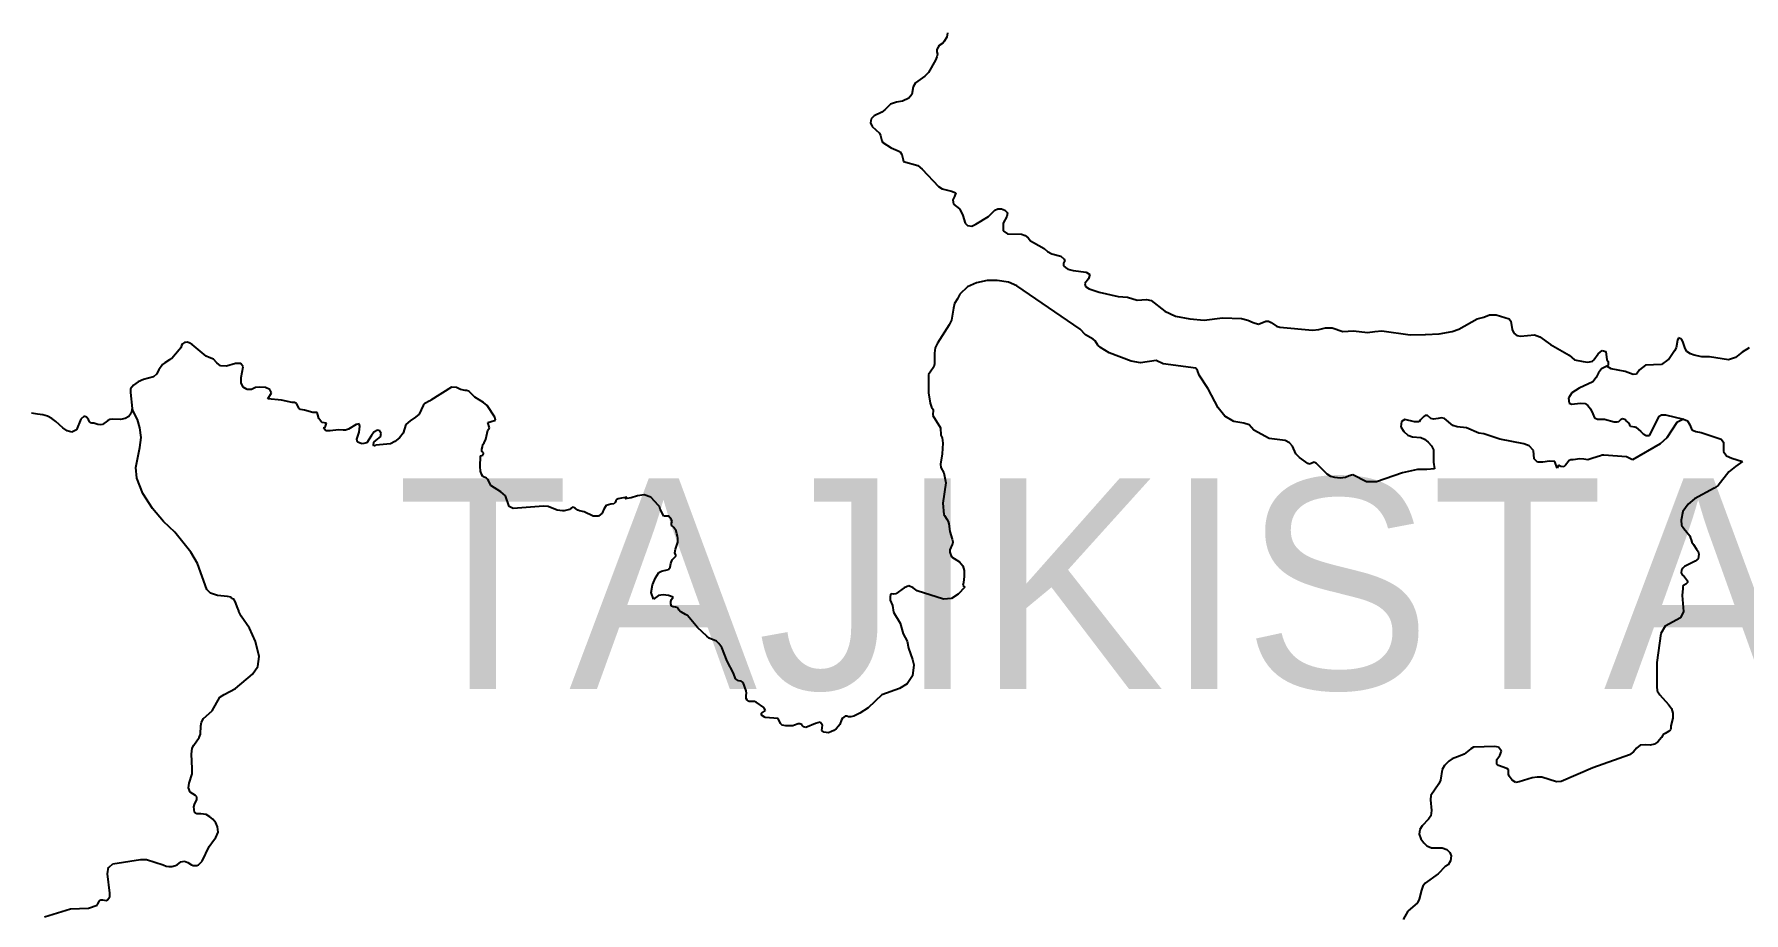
# Model space of a CAD drawing. Header units: metres. Extents: x 0 to 1325, y -1 to 773.
# Drawn here: x 910.32 to 939.17, y 234.42 to 249.26 of the extents above; entities that cross this region are included whole.
import ezdxf
from ezdxf.enums import TextEntityAlignment as Align

# ---------------------------------------------------------------- set-up
doc = ezdxf.new("R2010")
doc.units = ezdxf.units.M

msp = doc.modelspace()

# ---------------------------------------------------------------- linework, layer by layer
at = {"layer": 'SCORE'}
for points in [[(925.57, 249.038), (925.55, 248.998)], [(925.59, 249.068), (925.57, 249.038)], [(925.65, 249.108), (925.59, 249.068)], [(925.67, 249.128), (925.65, 249.108)], [(925.72, 249.208), (925.67, 249.128)], [(925.73, 249.278), (925.72, 249.208)], [(925.53, 248.818), (925.41, 248.608)], [(925.55, 248.878), (925.53, 248.818)], [(925.55, 248.998), (925.55, 248.958)], [(925.55, 248.958), (925.56, 248.918)], [(925.56, 248.918), (925.55, 248.878)], [(925.35, 248.548), (925.19, 248.438)], [(925.41, 248.608), (925.35, 248.548)], [(925.08, 248.178), (924.97, 248.128)], [(925.13, 248.238), (925.08, 248.178)], [(925.15, 248.368), (925.13, 248.238)], [(925.19, 248.438), (925.15, 248.368)], [(924.49, 247.878), (924.45, 247.838)], [(924.62, 247.938), (924.49, 247.878)], [(924.67, 247.978), (924.62, 247.938)], [(924.77, 248.078), (924.67, 247.978)], [(924.87, 248.108), (924.77, 248.078)], [(924.97, 248.128), (924.87, 248.108)], [(924.44, 247.828), (924.43, 247.758)], [(924.43, 247.758), (924.46, 247.698)], [(924.45, 247.838), (924.44, 247.828)], [(924.46, 247.698), (924.58, 247.588)], [(924.58, 247.588), (924.6, 247.548)], [(924.6, 247.548), (924.62, 247.458)], [(924.62, 247.458), (924.64, 247.428)], [(924.64, 247.428), (924.78, 247.338)], [(924.78, 247.338), (924.9, 247.288)], [(924.9, 247.288), (924.93, 247.268)], [(924.93, 247.268), (924.96, 247.228)], [(924.96, 247.228), (924.98, 247.138)], [(924.98, 247.138), (924.99, 247.108)], [(924.99, 247.108), (925.23, 247.038)], [(925.23, 247.038), (925.3, 246.978)], [(925.3, 246.978), (925.58, 246.688)], [(925.58, 246.688), (925.64, 246.648)], [(925.64, 246.648), (925.71, 246.628)], [(925.71, 246.628), (925.8, 246.608)], [(925.8, 246.608), (925.87, 246.578)], [(925.85, 246.518), (925.82, 246.458)], [(925.82, 246.458), (925.83, 246.388)], [(925.87, 246.578), (925.85, 246.518)], [(925.83, 246.388), (925.93, 246.308)], [(925.93, 246.308), (925.96, 246.258)], [(925.96, 246.258), (925.99, 246.198)], [(925.99, 246.198), (926.03, 246.068)], [(926.21, 246.048), (926.42, 246.178)], [(926.42, 246.178), (926.53, 246.288)], [(926.53, 246.288), (926.58, 246.308)], [(926.58, 246.308), (926.64, 246.308)], [(926.64, 246.308), (926.7, 246.288)], [(926.73, 246.178), (926.67, 246.068)], [(926.7, 246.288), (926.74, 246.238)], [(926.74, 246.238), (926.73, 246.178)], [(926.03, 246.068), (926.07, 246.028)], [(926.07, 246.028), (926.14, 246.018)], [(926.14, 246.018), (926.21, 246.048)], [(926.67, 246.068), (926.67, 245.938)], [(926.67, 245.938), (926.74, 245.888)], [(926.74, 245.888), (926.98, 245.878)], [(926.98, 245.878), (927.04, 245.858)], [(927.04, 245.858), (927.09, 245.818)], [(927.09, 245.818), (927.13, 245.768)], [(927.13, 245.768), (927.18, 245.738)], [(927.18, 245.738), (927.36, 245.638)], [(927.36, 245.638), (927.42, 245.588)], [(927.42, 245.588), (927.49, 245.548)], [(927.49, 245.548), (927.64, 245.508)], [(927.64, 245.508), (927.7, 245.458)], [(927.71, 245.418), (927.69, 245.388)], [(927.69, 245.388), (927.69, 245.348)], [(927.69, 245.348), (927.72, 245.318)], [(927.7, 245.458), (927.71, 245.418)], [(927.72, 245.318), (927.76, 245.288)], [(927.76, 245.288), (927.85, 245.268)], [(927.85, 245.268), (928.07, 245.238)], [(926.07, 244.988), (925.94, 244.868)], [(926.22, 245.058), (926.07, 244.988)], [(926.4, 245.098), (926.22, 245.058)], [(926.57, 245.098), (926.4, 245.098)], [(926.76, 245.068), (926.57, 245.098)], [(926.9, 245.008), (926.76, 245.068)], [(927.97, 244.278), (926.9, 245.008)], [(928.11, 245.128), (928.05, 245.048)], [(928.05, 245.048), (928.06, 244.998)], [(928.06, 244.998), (928.12, 244.958)], [(928.07, 245.238), (928.13, 245.198)], [(928.13, 245.198), (928.11, 245.128)], [(925.85, 244.708), (925.83, 244.628)], [(925.9, 244.788), (925.85, 244.708)], [(925.94, 244.868), (925.9, 244.788)], [(928.12, 244.958), (928.29, 244.898)], [(928.29, 244.898), (928.61, 244.828)], [(928.61, 244.828), (928.77, 244.818)], [(928.77, 244.818), (928.93, 244.768)], [(928.93, 244.768), (929.09, 244.778)], [(929.09, 244.778), (929.17, 244.758)], [(929.17, 244.758), (929.4, 244.578)], [(925.8, 244.428), (925.76, 244.348)], [(925.83, 244.628), (925.8, 244.428)], [(929.4, 244.578), (929.58, 244.498)], [(929.58, 244.498), (929.82, 244.448)], [(929.82, 244.448), (930.06, 244.428)], [(930.06, 244.428), (930.37, 244.468)], [(930.37, 244.468), (930.69, 244.458)], [(930.69, 244.458), (930.8, 244.428)], [(930.8, 244.428), (930.89, 244.388)], [(930.98, 244.358), (931.1, 244.408)], [(931.1, 244.408), (931.15, 244.408)], [(931.15, 244.408), (931.19, 244.388)], [(934.36, 244.278), (934.67, 244.448)], [(934.67, 244.448), (934.78, 244.478)], [(934.78, 244.478), (934.88, 244.518)], [(934.88, 244.518), (934.99, 244.518)], [(934.99, 244.518), (935.21, 244.448)], [(935.21, 244.448), (935.24, 244.408)], [(935.24, 244.408), (935.26, 244.268)], [(925.76, 244.348), (925.56, 244.038)], [(928.06, 244.178), (927.97, 244.278)], [(928.19, 244.108), (928.06, 244.178)], [(930.89, 244.388), (930.98, 244.358)], [(931.19, 244.388), (931.28, 244.328)], [(931.28, 244.328), (931.34, 244.308)], [(931.34, 244.308), (931.89, 244.258)], [(931.89, 244.258), (932, 244.268)], [(932, 244.268), (932.11, 244.298)], [(932.11, 244.298), (932.17, 244.298)], [(932.17, 244.298), (932.22, 244.298)], [(932.22, 244.298), (932.4, 244.238)], [(932.4, 244.238), (932.58, 244.248)], [(932.58, 244.248), (932.82, 244.218)], [(932.82, 244.218), (932.94, 244.238)], [(932.94, 244.238), (933.06, 244.248)], [(933.06, 244.248), (933.54, 244.178)], [(933.54, 244.178), (933.79, 244.188)], [(933.79, 244.188), (933.8, 244.188)], [(933.8, 244.188), (934.03, 244.198)], [(934.03, 244.198), (934.25, 244.238)], [(934.25, 244.238), (934.36, 244.278)], [(935.26, 244.268), (935.29, 244.208)], [(935.29, 244.208), (935.34, 244.168)], [(935.34, 244.168), (935.4, 244.158)], [(935.4, 244.158), (935.64, 244.178)], [(935.64, 244.178), (935.73, 244.148)], [(935.73, 244.148), (935.91, 244.018)], [(938.07, 244.128), (938.05, 244.088)], [(938.12, 244.108), (938.07, 244.128)], [(912.76, 243.928), (912.64, 243.778)], [(912.79, 243.958), (912.76, 243.928)], [(912.8, 243.998), (912.79, 243.958)], [(912.82, 244.028), (912.8, 243.998)], [(912.85, 244.048), (912.82, 244.028)], [(912.87, 244.048), (912.85, 244.048)], [(912.9, 244.058), (912.87, 244.048)], [(912.94, 244.038), (912.9, 244.058)], [(912.98, 244.018), (912.94, 244.038)], [(913.22, 243.818), (912.98, 244.018)], [(925.52, 243.958), (925.51, 243.868)], [(925.51, 243.868), (925.51, 243.688)], [(925.56, 244.038), (925.52, 243.958)], [(928.22, 244.078), (928.19, 244.108)], [(928.27, 244.008), (928.22, 244.078)], [(928.31, 243.968), (928.27, 244.008)], [(928.46, 243.878), (928.31, 243.968)], [(928.83, 243.738), (928.46, 243.878)], [(935.91, 244.018), (936.22, 243.838)], [(936.22, 243.838), (936.31, 243.758)], [(936.64, 243.758), (936.71, 243.858)], [(936.71, 243.858), (936.78, 243.918)], [(936.78, 243.918), (936.84, 243.898)], [(936.84, 243.898), (936.86, 243.758)], [(938, 243.908), (937.9, 243.758)], [(938.03, 243.958), (938, 243.908)], [(938.05, 244.088), (938.03, 243.958)], [(938.14, 244.068), (938.12, 244.108)], [(938.18, 243.948), (938.14, 244.068)], [(938.21, 243.898), (938.18, 243.948)], [(938.27, 243.858), (938.21, 243.898)], [(938.33, 243.838), (938.27, 243.858)], [(938.46, 243.808), (938.33, 243.838)], [(939.14, 243.888), (939.03, 243.798)], [(939.26, 243.958), (939.14, 243.888)], [(912.42, 243.588), (912.38, 243.518)], [(912.48, 243.678), (912.42, 243.588)], [(912.52, 243.708), (912.48, 243.678)], [(912.6, 243.758), (912.52, 243.708)], [(912.64, 243.778), (912.6, 243.758)], [(913.27, 243.798), (913.22, 243.818)], [(913.34, 243.768), (913.27, 243.798)], [(913.4, 243.708), (913.34, 243.768)], [(913.46, 243.658), (913.4, 243.708)], [(913.56, 243.648), (913.46, 243.658)], [(913.71, 243.698), (913.56, 243.648)], [(913.8, 243.698), (913.71, 243.698)], [(913.84, 243.638), (913.8, 243.698)], [(913.81, 243.458), (913.84, 243.638)], [(925.44, 243.548), (925.41, 243.508)], [(925.5, 243.638), (925.44, 243.548)], [(925.51, 243.688), (925.5, 243.638)], [(928.99, 243.708), (928.83, 243.738)], [(929.25, 243.748), (928.99, 243.708)], [(929.37, 243.688), (929.25, 243.748)], [(929.92, 243.618), (929.37, 243.688)], [(929.95, 243.578), (929.92, 243.618)], [(929.98, 243.498), (929.95, 243.578)], [(936.31, 243.758), (936.46, 243.728)], [(936.46, 243.728), (936.54, 243.718)], [(936.54, 243.718), (936.62, 243.738)], [(936.62, 243.738), (936.63, 243.748)], [(936.63, 243.748), (936.64, 243.758)], [(936.72, 243.538), (936.68, 243.458)], [(936.77, 243.608), (936.72, 243.538)], [(936.86, 243.648), (936.77, 243.608)], [(936.86, 243.758), (936.88, 243.728)], [(936.88, 243.668), (936.86, 243.648)], [(936.93, 243.608), (936.86, 243.648)], [(936.88, 243.728), (936.88, 243.698)], [(936.88, 243.698), (936.88, 243.668)], [(937.17, 243.558), (936.93, 243.608)], [(937.3, 243.508), (937.17, 243.558)], [(937.41, 243.588), (937.36, 243.518)], [(937.51, 243.668), (937.41, 243.588)], [(937.78, 243.678), (937.51, 243.668)], [(937.89, 243.758), (937.78, 243.678)], [(937.9, 243.758), (937.89, 243.758)], [(938.59, 243.808), (938.46, 243.808)], [(938.91, 243.758), (938.59, 243.808)], [(938.98, 243.778), (938.91, 243.758)], [(939.03, 243.798), (938.98, 243.778)], [(911.99, 243.328), (911.94, 243.268)], [(911.94, 243.268), (911.94, 243.208)], [(912.07, 243.388), (911.99, 243.328)], [(912.16, 243.428), (912.07, 243.388)], [(912.33, 243.468), (912.16, 243.428)], [(912.38, 243.518), (912.33, 243.468)], [(913.81, 243.368), (913.81, 243.458)], [(913.84, 243.298), (913.81, 243.368)], [(913.91, 243.258), (913.84, 243.298)], [(913.98, 243.258), (913.91, 243.258)], [(914.05, 243.288), (913.98, 243.258)], [(914.12, 243.298), (914.05, 243.288)], [(914.22, 243.288), (914.12, 243.298)], [(914.29, 243.258), (914.22, 243.288)], [(914.32, 243.198), (914.29, 243.258)], [(917.36, 243.298), (917.01, 243.078)], [(917.44, 243.288), (917.36, 243.298)], [(917.51, 243.258), (917.44, 243.288)], [(917.59, 243.238), (917.51, 243.258)], [(925.41, 243.508), (925.41, 243.458)], [(925.41, 243.458), (925.41, 243.198)], [(930.13, 243.268), (929.98, 243.498)], [(930.3, 242.948), (930.13, 243.268)], [(936.39, 243.278), (936.27, 243.198)], [(936.62, 243.388), (936.39, 243.278)], [(936.68, 243.458), (936.62, 243.388)], [(937.36, 243.518), (937.3, 243.508)], [(911.94, 243.208), (911.97, 242.938)], [(914.26, 243.098), (914.32, 243.198)], [(914.49, 243.078), (914.26, 243.098)], [(914.67, 243.038), (914.49, 243.078)], [(914.71, 243.038), (914.67, 243.038)], [(914.74, 243.018), (914.71, 243.038)], [(914.79, 242.938), (914.74, 243.018)], [(916.88, 242.988), (916.81, 242.838)], [(916.91, 243.018), (916.88, 242.988)], [(916.99, 243.068), (916.91, 243.018)], [(917.01, 243.078), (916.99, 243.068)], [(917.61, 243.238), (917.59, 243.238)], [(917.65, 243.228), (917.61, 243.238)], [(917.69, 243.188), (917.65, 243.228)], [(917.75, 243.128), (917.69, 243.188)], [(917.9, 243.038), (917.75, 243.128)], [(917.96, 242.988), (917.9, 243.038)], [(918.09, 242.788), (917.96, 242.988)], [(925.41, 243.198), (925.44, 243.028)], [(925.44, 243.028), (925.46, 242.958)], [(936.27, 243.198), (936.21, 243.108)], [(936.21, 243.108), (936.22, 243.028)], [(936.22, 243.028), (936.27, 243.008)], [(936.27, 243.008), (936.41, 243.028)], [(936.41, 243.028), (936.49, 243.018)], [(936.49, 243.018), (936.54, 242.988)], [(936.54, 242.988), (936.58, 242.928)], [(910.37, 242.838), (910.27, 242.858)], [(910.46, 242.828), (910.37, 242.838)], [(910.54, 242.808), (910.46, 242.828)], [(910.61, 242.768), (910.54, 242.808)], [(910.68, 242.718), (910.61, 242.768)], [(910.8, 242.608), (910.68, 242.718)], [(911.1, 242.758), (911.03, 242.578)], [(911.16, 242.808), (911.1, 242.758)], [(911.2, 242.788), (911.16, 242.808)], [(911.23, 242.748), (911.2, 242.788)], [(911.25, 242.708), (911.23, 242.748)], [(911.28, 242.688), (911.25, 242.708)], [(911.32, 242.688), (911.28, 242.688)], [(911.39, 242.668), (911.32, 242.688)], [(911.55, 242.728), (911.47, 242.668)], [(911.59, 242.748), (911.55, 242.728)], [(911.64, 242.758), (911.59, 242.748)], [(911.77, 242.748), (911.64, 242.758)], [(911.85, 242.768), (911.77, 242.748)], [(911.91, 242.798), (911.85, 242.768)], [(911.95, 242.858), (911.91, 242.798)], [(911.97, 242.938), (911.95, 242.858)], [(911.99, 242.878), (911.97, 242.938)], [(912.06, 242.748), (911.99, 242.878)], [(912.1, 242.608), (912.06, 242.748)], [(914.81, 242.918), (914.79, 242.938)], [(914.88, 242.908), (914.81, 242.918)], [(915.02, 242.868), (914.88, 242.908)], [(915.09, 242.868), (915.02, 242.868)], [(915.1, 242.828), (915.09, 242.868)], [(915.12, 242.768), (915.1, 242.828)], [(915.17, 242.698), (915.12, 242.768)], [(915.25, 242.688), (915.17, 242.698)], [(915.23, 242.638), (915.25, 242.688)], [(915.8, 242.678), (915.75, 242.668)], [(915.81, 242.638), (915.8, 242.678)], [(916.66, 242.728), (916.59, 242.668)], [(916.75, 242.788), (916.66, 242.728)], [(916.81, 242.838), (916.75, 242.788)], [(917.97, 242.698), (918.03, 242.718)], [(918, 242.608), (917.97, 242.698)], [(918.03, 242.718), (918.1, 242.738)], [(918.1, 242.738), (918.09, 242.788)], [(925.46, 242.958), (925.49, 242.918)], [(925.49, 242.918), (925.48, 242.818)], [(925.48, 242.818), (925.61, 242.608)], [(930.41, 242.808), (930.3, 242.948)], [(930.56, 242.718), (930.41, 242.808)], [(930.73, 242.688), (930.56, 242.718)], [(930.82, 242.658), (930.73, 242.688)], [(933.39, 242.718), (933.38, 242.628)], [(933.45, 242.748), (933.39, 242.718)], [(933.61, 242.708), (933.45, 242.748)], [(933.69, 242.708), (933.61, 242.708)], [(933.71, 242.738), (933.69, 242.708)], [(933.77, 242.798), (933.71, 242.738)], [(933.79, 242.818), (933.77, 242.798)], [(933.83, 242.818), (933.79, 242.818)], [(933.89, 242.768), (933.83, 242.818)], [(933.93, 242.758), (933.89, 242.768)], [(934.01, 242.768), (933.93, 242.758)], [(934.07, 242.778), (934.01, 242.768)], [(934.12, 242.768), (934.07, 242.778)], [(934.26, 242.648), (934.12, 242.768)], [(936.58, 242.928), (936.62, 242.848)], [(936.62, 242.848), (936.65, 242.778)], [(936.65, 242.778), (936.7, 242.758)], [(936.7, 242.758), (936.82, 242.758)], [(936.82, 242.758), (936.98, 242.708)], [(936.98, 242.708), (937.03, 242.708)], [(937.03, 242.708), (937.06, 242.718)], [(937.06, 242.718), (937.1, 242.758)], [(937.1, 242.758), (937.12, 242.768)], [(937.12, 242.768), (937.16, 242.758)], [(937.16, 242.758), (937.17, 242.748)], [(937.17, 242.748), (937.18, 242.728)], [(937.18, 242.728), (937.23, 242.688)], [(937.23, 242.688), (937.24, 242.658)], [(937.6, 242.518), (937.74, 242.808)], [(937.74, 242.808), (937.78, 242.828)], [(937.78, 242.828), (937.85, 242.828)], [(937.85, 242.828), (938.15, 242.758)], [(938.04, 242.698), (937.87, 242.438)], [(938.15, 242.758), (938.04, 242.698)], [(938.15, 242.758), (938.22, 242.728)], [(938.22, 242.728), (938.26, 242.658)], [(910.87, 242.558), (910.8, 242.608)], [(910.95, 242.538), (910.87, 242.558)], [(911.03, 242.578), (910.95, 242.538)], [(911.43, 242.658), (911.39, 242.668)], [(911.47, 242.668), (911.43, 242.658)], [(912.12, 242.448), (912.1, 242.608)], [(912.1, 242.278), (912.12, 242.448)], [(915.2, 242.608), (915.22, 242.618)], [(915.24, 242.558), (915.2, 242.608)], [(915.22, 242.618), (915.23, 242.638)], [(915.31, 242.558), (915.24, 242.558)], [(915.45, 242.578), (915.31, 242.558)], [(915.53, 242.568), (915.45, 242.578)], [(915.57, 242.568), (915.53, 242.568)], [(915.62, 242.588), (915.57, 242.568)], [(915.75, 242.668), (915.62, 242.588)], [(915.76, 242.418), (915.8, 242.538)], [(915.77, 242.368), (915.76, 242.418)], [(915.8, 242.538), (915.81, 242.638)], [(915.97, 242.418), (915.93, 242.358)], [(916.01, 242.478), (915.97, 242.418)], [(916.05, 242.538), (916.01, 242.478)], [(916.11, 242.568), (916.05, 242.538)], [(916.05, 242.368), (916.08, 242.398)], [(916.08, 242.398), (916.14, 242.438)], [(916.15, 242.558), (916.11, 242.568)], [(916.14, 242.438), (916.16, 242.458)], [(916.17, 242.518), (916.15, 242.558)], [(916.16, 242.458), (916.17, 242.518)], [(916.48, 242.438), (916.4, 242.378)], [(916.54, 242.518), (916.48, 242.438)], [(916.59, 242.668), (916.54, 242.518)], [(917.91, 242.358), (917.94, 242.418)], [(917.94, 242.418), (917.97, 242.568)], [(917.97, 242.568), (918, 242.608)], [(925.61, 242.608), (925.62, 242.488)], [(925.62, 242.488), (925.64, 242.438)], [(925.64, 242.438), (925.65, 242.348)], [(930.9, 242.568), (930.82, 242.658)], [(931.16, 242.428), (930.9, 242.568)], [(931.43, 242.398), (931.16, 242.428)], [(931.5, 242.358), (931.43, 242.398)], [(933.38, 242.628), (933.43, 242.548)], [(933.43, 242.548), (933.5, 242.488)], [(933.5, 242.488), (933.58, 242.458)], [(933.58, 242.458), (933.72, 242.448)], [(933.72, 242.448), (933.78, 242.418)], [(933.78, 242.418), (933.84, 242.368)], [(934.33, 242.628), (934.26, 242.648)], [(934.49, 242.608), (934.33, 242.628)], [(934.7, 242.518), (934.49, 242.608)], [(934.78, 242.508), (934.7, 242.518)], [(935.05, 242.418), (934.78, 242.508)], [(935.46, 242.338), (935.05, 242.418)], [(937.24, 242.658), (937.26, 242.638)], [(937.26, 242.638), (937.33, 242.628)], [(937.33, 242.628), (937.35, 242.618)], [(937.35, 242.618), (937.43, 242.548)], [(937.43, 242.548), (937.47, 242.508)], [(937.47, 242.508), (937.52, 242.478)], [(937.52, 242.478), (937.58, 242.478)], [(937.58, 242.478), (937.6, 242.518)], [(937.87, 242.438), (937.76, 242.338)], [(938.26, 242.658), (938.29, 242.578)], [(938.29, 242.578), (938.36, 242.548)], [(938.36, 242.548), (938.45, 242.528)], [(938.45, 242.528), (938.79, 242.418)], [(938.79, 242.418), (938.83, 242.368)], [(912.03, 241.938), (912.1, 242.278)], [(915.85, 242.338), (915.77, 242.368)], [(915.93, 242.358), (915.85, 242.338)], [(916.04, 242.318), (916.05, 242.368)], [(916.05, 242.308), (916.04, 242.318)], [(916.07, 242.308), (916.05, 242.308)], [(916.08, 242.318), (916.07, 242.308)], [(916.33, 242.338), (916.08, 242.318)], [(916.4, 242.378), (916.33, 242.338)], [(917.84, 241.958), (917.85, 242.128)], [(917.85, 242.138), (917.89, 242.148)], [(917.85, 242.128), (917.85, 242.138)], [(917.87, 242.248), (917.88, 242.288)], [(917.87, 242.208), (917.87, 242.248)], [(917.88, 242.198), (917.87, 242.208)], [(917.88, 242.288), (917.89, 242.328)], [(917.89, 242.198), (917.88, 242.198)], [(917.89, 242.328), (917.91, 242.358)], [(917.9, 242.188), (917.89, 242.198)], [(917.89, 242.148), (917.9, 242.168)], [(917.9, 242.168), (917.9, 242.188)], [(925.64, 242.168), (925.61, 241.998)], [(925.65, 242.348), (925.64, 242.168)], [(931.55, 242.298), (931.5, 242.358)], [(931.61, 242.168), (931.55, 242.298)], [(931.67, 242.108), (931.61, 242.168)], [(931.81, 242.008), (931.67, 242.108)], [(933.84, 242.368), (933.9, 242.308)], [(933.9, 242.308), (933.93, 242.238)], [(933.93, 242.238), (933.93, 242.068)], [(935.55, 242.308), (935.46, 242.338)], [(935.62, 242.228), (935.55, 242.308)], [(935.63, 242.088), (935.62, 242.228)], [(936.62, 242.098), (936.54, 242.068)], [(936.75, 242.138), (936.62, 242.098)], [(936.78, 242.148), (936.75, 242.138)], [(936.81, 242.148), (936.78, 242.148)], [(937.19, 242.118), (936.81, 242.148)], [(937.29, 242.068), (937.19, 242.118)], [(937.76, 242.338), (937.29, 242.068)], [(938.83, 242.368), (938.83, 242.208)], [(938.83, 242.208), (938.88, 242.138)], [(938.88, 242.138), (938.97, 242.098)], [(938.97, 242.098), (939.15, 242.038)], [(912.05, 241.758), (912.03, 241.938)], [(917.85, 241.878), (917.84, 241.958)], [(917.87, 241.818), (917.85, 241.878)], [(917.89, 241.788), (917.87, 241.818)], [(925.61, 241.998), (925.62, 241.938)], [(925.62, 241.938), (925.67, 241.848)], [(925.67, 241.848), (925.7, 241.678)], [(931.84, 241.998), (931.81, 242.008)], [(931.92, 242.028), (931.84, 241.998)], [(931.96, 242.008), (931.92, 242.028)], [(932.14, 241.828), (931.96, 242.008)], [(932.2, 241.788), (932.14, 241.828)], [(932.57, 241.818), (932.51, 241.798)], [(932.8, 241.698), (932.57, 241.818)], [(933.41, 241.848), (932.97, 241.698)], [(933.66, 241.908), (933.41, 241.848)], [(933.82, 241.908), (933.66, 241.908)], [(933.95, 241.918), (933.82, 241.908)], [(933.93, 242.068), (933.93, 242.028)], [(933.93, 242.028), (933.95, 241.918)], [(935.69, 242.028), (935.63, 242.088)], [(935.78, 242.028), (935.69, 242.028)], [(935.89, 242.048), (935.78, 242.028)], [(935.98, 242.038), (935.89, 242.048)], [(936.02, 241.928), (935.98, 242.038)], [(936.04, 241.978), (936.02, 241.928)], [(936.08, 241.958), (936.04, 241.978)], [(936.13, 241.948), (936.08, 241.958)], [(936.16, 241.978), (936.13, 241.948)], [(936.22, 242.058), (936.16, 241.978)], [(936.25, 242.068), (936.22, 242.058)], [(936.29, 242.068), (936.25, 242.068)], [(936.4, 242.088), (936.29, 242.068)], [(936.47, 242.078), (936.4, 242.088)], [(936.54, 242.068), (936.47, 242.078)], [(938.92, 241.868), (938.74, 241.638)], [(939.03, 241.958), (938.92, 241.868)], [(939.15, 242.038), (939.03, 241.958)], [(912.15, 241.498), (912.05, 241.758)], [(917.95, 241.758), (917.89, 241.788)], [(917.97, 241.738), (917.95, 241.758)], [(917.99, 241.708), (917.97, 241.738)], [(918.01, 241.658), (917.99, 241.708)], [(918.02, 241.638), (918.01, 241.658)], [(918.19, 241.528), (918.02, 241.638)], [(918.27, 241.458), (918.19, 241.528)], [(925.7, 241.678), (925.65, 241.338)], [(932.27, 241.768), (932.2, 241.788)], [(932.36, 241.758), (932.27, 241.768)], [(932.45, 241.768), (932.36, 241.758)], [(932.51, 241.798), (932.45, 241.768)], [(932.97, 241.698), (932.8, 241.698)], [(938.67, 241.588), (938.34, 241.408)], [(938.74, 241.638), (938.67, 241.588)], [(912.31, 241.248), (912.15, 241.498)], [(912.5, 241.028), (912.31, 241.248)], [(918.33, 241.278), (918.27, 241.458)], [(918.4, 241.248), (918.33, 241.278)], [(918.91, 241.288), (918.4, 241.248)], [(918.99, 241.278), (918.91, 241.288)], [(919.14, 241.218), (918.99, 241.278)], [(919.35, 241.228), (919.26, 241.208)], [(919.37, 241.248), (919.35, 241.228)], [(919.41, 241.268), (919.37, 241.248)], [(919.45, 241.248), (919.41, 241.268)], [(919.49, 241.218), (919.45, 241.248)], [(919.93, 241.238), (919.9, 241.168)], [(919.97, 241.298), (919.93, 241.238)], [(920.05, 241.318), (919.97, 241.298)], [(920.1, 241.328), (920.05, 241.318)], [(920.12, 241.348), (920.1, 241.328)], [(920.13, 241.378), (920.12, 241.348)], [(920.15, 241.398), (920.13, 241.378)], [(920.17, 241.408), (920.15, 241.398)], [(920.2, 241.418), (920.17, 241.408)], [(920.32, 241.438), (920.2, 241.418)], [(920.29, 241.408), (920.32, 241.438)], [(920.39, 241.428), (920.29, 241.408)], [(920.5, 241.458), (920.39, 241.428)], [(920.61, 241.478), (920.5, 241.458)], [(920.72, 241.438), (920.61, 241.478)], [(920.85, 241.298), (920.72, 241.438)], [(920.87, 241.278), (920.85, 241.298)], [(920.88, 241.238), (920.87, 241.278)], [(920.94, 241.118), (920.88, 241.238)], [(925.65, 241.338), (925.67, 241.148)], [(938.23, 241.318), (938.14, 241.198)], [(938.34, 241.408), (938.23, 241.318)], [(912.69, 240.848), (912.5, 241.028)], [(919.23, 241.208), (919.14, 241.218)], [(919.26, 241.208), (919.23, 241.208)], [(919.52, 241.208), (919.49, 241.218)], [(919.6, 241.188), (919.52, 241.208)], [(919.75, 241.118), (919.6, 241.188)], [(919.84, 241.118), (919.75, 241.118)], [(919.9, 241.168), (919.84, 241.118)], [(921.01, 241.118), (920.94, 241.118)], [(921.03, 241.118), (921.01, 241.118)], [(921.04, 241.098), (921.03, 241.118)], [(921.05, 241.088), (921.04, 241.098)], [(921.07, 241.058), (921.05, 241.088)], [(921.08, 241.028), (921.07, 241.058)], [(921.07, 240.998), (921.08, 241.028)], [(921.07, 240.958), (921.07, 240.998)], [(921.09, 240.948), (921.07, 240.958)], [(921.11, 240.928), (921.09, 240.948)], [(925.67, 241.148), (925.68, 241.128)], [(925.68, 241.128), (925.72, 241.068)], [(925.72, 241.068), (925.74, 241.028)], [(925.74, 241.028), (925.75, 240.988)], [(925.75, 240.988), (925.77, 240.858)], [(938.14, 241.198), (938.11, 241.048)], [(938.11, 241.048), (938.12, 240.968)], [(938.12, 240.968), (938.16, 240.908)], [(912.96, 240.508), (912.69, 240.848)], [(921.15, 240.868), (921.11, 240.928)], [(921.14, 240.558), (921.18, 240.678)], [(921.16, 240.818), (921.15, 240.868)], [(921.17, 240.778), (921.16, 240.818)], [(921.18, 240.748), (921.17, 240.778)], [(921.18, 240.678), (921.18, 240.748)], [(925.77, 240.858), (925.81, 240.728)], [(925.81, 240.728), (925.82, 240.678)], [(925.82, 240.678), (925.81, 240.638)], [(938.16, 240.908), (938.21, 240.848)], [(938.21, 240.848), (938.26, 240.788)], [(938.26, 240.788), (938.27, 240.748)], [(938.27, 240.748), (938.28, 240.718)], [(938.28, 240.718), (938.29, 240.678)], [(938.29, 240.678), (938.32, 240.638)], [(913.07, 240.318), (912.96, 240.508)], [(921.06, 240.318), (921.08, 240.378)], [(921.08, 240.378), (921.12, 240.418)], [(921.12, 240.418), (921.15, 240.448)], [(921.13, 240.498), (921.14, 240.558)], [(921.15, 240.448), (921.13, 240.498)], [(925.81, 240.638), (925.77, 240.548)], [(925.77, 240.548), (925.77, 240.508)], [(925.77, 240.508), (925.8, 240.428)], [(925.8, 240.428), (925.93, 240.348)], [(938.32, 240.638), (938.37, 240.558)], [(938.4, 240.398), (938.35, 240.358)], [(938.37, 240.558), (938.4, 240.518)], [(938.4, 240.518), (938.41, 240.478)], [(938.41, 240.478), (938.4, 240.398)], [(913.23, 239.878), (913.07, 240.318)], [(920.75, 239.958), (920.8, 240.078)], [(920.8, 240.078), (920.86, 240.168)], [(920.86, 240.168), (920.9, 240.188)], [(920.9, 240.188), (921.02, 240.218)], [(921.02, 240.218), (921.05, 240.258)], [(921.05, 240.258), (921.06, 240.318)], [(925.93, 240.348), (925.99, 240.278)], [(925.99, 240.278), (926.01, 240.198)], [(926.01, 240.098), (926, 239.998)], [(926.01, 240.198), (926.01, 240.098)], [(938.12, 240.208), (938.11, 240.158)], [(938.11, 240.158), (938.13, 240.128)], [(938.14, 240.238), (938.12, 240.208)], [(938.13, 240.128), (938.15, 240.118)], [(938.17, 240.268), (938.14, 240.238)], [(938.15, 240.118), (938.22, 240.028)], [(938.35, 240.358), (938.17, 240.268)], [(913.29, 239.818), (913.23, 239.878)], [(913.41, 239.778), (913.29, 239.818)], [(920.73, 239.828), (920.75, 239.958)], [(920.77, 239.718), (920.73, 239.828)], [(920.93, 239.788), (920.85, 239.778)], [(921.02, 239.778), (920.93, 239.788)], [(924.77, 239.798), (924.76, 239.748)], [(924.79, 239.808), (924.77, 239.798)], [(924.82, 239.798), (924.79, 239.808)], [(924.86, 239.808), (924.82, 239.798)], [(925, 239.908), (924.86, 239.808)], [(925.08, 239.938), (925, 239.908)], [(925.15, 239.908), (925.08, 239.938)], [(925.22, 239.858), (925.15, 239.908)], [(925.66, 239.718), (925.22, 239.858)], [(925.91, 239.798), (925.8, 239.728)], [(926.02, 239.918), (925.91, 239.798)], [(926, 239.998), (925.99, 239.948)], [(925.99, 239.948), (926.02, 239.918)], [(938.14, 239.898), (938.13, 239.778)], [(938.15, 239.948), (938.14, 239.928)], [(938.14, 239.928), (938.14, 239.898)], [(938.19, 239.968), (938.15, 239.948)], [(938.22, 239.998), (938.19, 239.968)], [(938.22, 240.028), (938.22, 239.998)], [(913.58, 239.758), (913.41, 239.778)], [(913.64, 239.748), (913.58, 239.758)], [(913.65, 239.728), (913.64, 239.748)], [(913.69, 239.708), (913.65, 239.728)], [(913.72, 239.648), (913.69, 239.708)], [(913.74, 239.588), (913.72, 239.648)], [(913.77, 239.518), (913.74, 239.588)], [(913.77, 239.508), (913.77, 239.518)], [(913.81, 239.428), (913.77, 239.508)], [(920.85, 239.778), (920.77, 239.718)], [(921.1, 239.748), (921.02, 239.778)], [(921.06, 239.678), (921.07, 239.708)], [(921.06, 239.638), (921.06, 239.678)], [(921.07, 239.598), (921.06, 239.638)], [(921.07, 239.708), (921.1, 239.748)], [(921.1, 239.588), (921.07, 239.598)], [(921.14, 239.578), (921.1, 239.588)], [(921.18, 239.568), (921.14, 239.578)], [(921.2, 239.528), (921.18, 239.568)], [(921.22, 239.508), (921.2, 239.528)], [(921.24, 239.498), (921.22, 239.508)], [(921.31, 239.458), (921.24, 239.498)], [(924.76, 239.748), (924.76, 239.698)], [(924.76, 239.698), (924.8, 239.608)], [(924.8, 239.608), (924.82, 239.498)], [(924.82, 239.498), (924.93, 239.308)], [(925.8, 239.728), (925.66, 239.718)], [(938.15, 239.508), (938.1, 239.398)], [(938.13, 239.778), (938.15, 239.508)], [(913.95, 239.228), (913.81, 239.428)], [(914.05, 238.998), (913.95, 239.228)], [(921.34, 239.438), (921.31, 239.458)], [(921.51, 239.238), (921.34, 239.438)], [(921.67, 239.088), (921.51, 239.238)], [(924.93, 239.308), (924.98, 239.128)], [(937.84, 239.258), (937.77, 239.138)], [(938.1, 239.398), (937.84, 239.258)], [(914.11, 238.748), (914.05, 238.998)], [(921.71, 239.058), (921.67, 239.088)], [(921.83, 239.008), (921.71, 239.058)], [(921.87, 238.968), (921.83, 239.008)], [(921.92, 238.898), (921.87, 238.968)], [(924.98, 239.128), (925.05, 239.008)], [(925.05, 239.008), (925.07, 238.888)], [(937.77, 239.138), (937.7, 238.648)], [(914.09, 238.578), (914.11, 238.748)], [(922.01, 238.668), (921.92, 238.898)], [(922.12, 238.468), (922.01, 238.668)], [(925.07, 238.888), (925.14, 238.698)], [(925.14, 238.698), (925.16, 238.608)], [(937.7, 238.648), (937.7, 238.238)], [(913.71, 238.208), (914, 238.448)], [(914, 238.448), (914.09, 238.578)], [(922.15, 238.368), (922.12, 238.468)], [(922.2, 238.338), (922.15, 238.368)], [(925.14, 238.418), (925.05, 238.288)], [(925.16, 238.608), (925.14, 238.418)], [(913.32, 237.828), (913.45, 238.058)], [(913.45, 238.058), (913.52, 238.108)], [(913.52, 238.108), (913.71, 238.208)], [(922.25, 238.328), (922.2, 238.338)], [(922.28, 238.308), (922.25, 238.328)], [(922.33, 238.168), (922.28, 238.308)], [(922.34, 238.128), (922.33, 238.168)], [(922.33, 238.088), (922.34, 238.128)], [(922.33, 238.038), (922.33, 238.088)], [(924.62, 238.098), (924.39, 237.878)], [(924.92, 238.208), (924.62, 238.098)], [(925.05, 238.288), (924.92, 238.208)], [(937.7, 238.238), (937.71, 238.168)], [(937.71, 238.168), (937.75, 238.098)], [(937.75, 238.098), (937.9, 237.938)], [(913.17, 237.698), (913.32, 237.828)], [(922.35, 238.008), (922.33, 238.038)], [(922.38, 237.988), (922.35, 238.008)], [(922.47, 237.988), (922.38, 237.988)], [(922.5, 237.978), (922.47, 237.988)], [(922.63, 237.888), (922.5, 237.978)], [(922.59, 237.788), (922.66, 237.838)], [(922.59, 237.758), (922.59, 237.788)], [(922.66, 237.838), (922.63, 237.888)], [(924.25, 237.788), (924.15, 237.738)], [(924.39, 237.878), (924.25, 237.788)], [(937.9, 237.938), (937.95, 237.868)], [(937.95, 237.868), (937.97, 237.788)], [(937.97, 237.788), (937.97, 237.708)], [(913.12, 237.438), (913.13, 237.578)], [(913.13, 237.578), (913.14, 237.638)], [(913.14, 237.638), (913.17, 237.698)], [(922.65, 237.718), (922.59, 237.758)], [(922.87, 237.698), (922.65, 237.718)], [(922.91, 237.618), (922.87, 237.698)], [(922.94, 237.588), (922.91, 237.618)], [(923, 237.578), (922.94, 237.588)], [(923.12, 237.578), (923, 237.578)], [(923.15, 237.588), (923.12, 237.578)], [(923.21, 237.608), (923.15, 237.588)], [(923.24, 237.608), (923.21, 237.608)], [(923.27, 237.598), (923.24, 237.608)], [(923.28, 237.578), (923.27, 237.598)], [(923.3, 237.558), (923.28, 237.578)], [(923.34, 237.548), (923.3, 237.558)], [(923.5, 237.618), (923.34, 237.548)], [(923.58, 237.638), (923.5, 237.618)], [(923.62, 237.588), (923.58, 237.638)], [(923.61, 237.498), (923.62, 237.588)], [(923.64, 237.468), (923.61, 237.498)], [(923.77, 237.478), (923.72, 237.458)], [(923.81, 237.498), (923.77, 237.478)], [(923.85, 237.528), (923.81, 237.498)], [(923.89, 237.568), (923.85, 237.528)], [(923.91, 237.598), (923.89, 237.568)], [(923.94, 237.678), (923.91, 237.598)], [(923.96, 237.708), (923.94, 237.678)], [(924, 237.738), (923.96, 237.708)], [(924.03, 237.738), (924, 237.738)], [(924.06, 237.728), (924.03, 237.738)], [(924.1, 237.728), (924.06, 237.728)], [(924.15, 237.738), (924.1, 237.728)], [(937.9, 237.478), (937.84, 237.448)], [(937.93, 237.508), (937.9, 237.478)], [(937.94, 237.538), (937.93, 237.508)], [(937.97, 237.708), (937.94, 237.578)], [(937.94, 237.578), (937.94, 237.538)], [(912.97, 237.098), (912.98, 237.198)], [(912.98, 237.198), (913.01, 237.248)], [(913.01, 237.248), (913.1, 237.378)], [(913.1, 237.378), (913.12, 237.438)], [(923.72, 237.458), (923.64, 237.468)], [(934.61, 237.218), (934.56, 237.188)], [(934.97, 237.228), (934.61, 237.218)], [(935.03, 237.218), (934.97, 237.228)], [(935.08, 237.148), (935.03, 237.218)], [(937.36, 237.198), (937.31, 237.138)], [(937.42, 237.248), (937.36, 237.198)], [(937.51, 237.258), (937.42, 237.248)], [(937.59, 237.248), (937.51, 237.258)], [(937.66, 237.268), (937.59, 237.248)], [(937.72, 237.308), (937.66, 237.268)], [(937.78, 237.378), (937.72, 237.308)], [(937.81, 237.428), (937.78, 237.378)], [(937.84, 237.448), (937.81, 237.428)], [(912.98, 236.858), (912.97, 237.098)], [(934.12, 236.908), (934.08, 236.838)], [(934.19, 236.978), (934.12, 236.908)], [(934.25, 237.018), (934.19, 236.978)], [(934.38, 237.068), (934.25, 237.018)], [(934.45, 237.098), (934.38, 237.068)], [(934.56, 237.188), (934.45, 237.098)], [(935, 237.008), (935.05, 237.078)], [(935, 236.928), (935, 237.008)], [(935.03, 236.908), (935, 236.928)], [(935.17, 236.858), (935.03, 236.908)], [(935.05, 237.078), (935.08, 237.148)], [(937.24, 237.088), (936.62, 236.868)], [(937.31, 237.138), (937.24, 237.088)], [(912.93, 236.608), (912.98, 236.768)], [(912.98, 236.768), (912.98, 236.858)], [(934.05, 236.658), (934.02, 236.598)], [(934.08, 236.838), (934.05, 236.658)], [(935.2, 236.838), (935.17, 236.858)], [(935.2, 236.798), (935.2, 236.838)], [(935.2, 236.758), (935.2, 236.798)], [(935.21, 236.728), (935.2, 236.758)], [(935.26, 236.658), (935.21, 236.728)], [(935.32, 236.618), (935.26, 236.658)], [(935.38, 236.628), (935.32, 236.618)], [(935.6, 236.698), (935.38, 236.628)], [(935.68, 236.708), (935.6, 236.698)], [(935.76, 236.708), (935.68, 236.708)], [(936.01, 236.628), (935.76, 236.708)], [(936.09, 236.638), (936.01, 236.628)], [(936.62, 236.868), (936.09, 236.638)], [(912.92, 236.528), (912.93, 236.608)], [(912.95, 236.458), (912.92, 236.528)], [(913.04, 236.398), (912.95, 236.458)], [(913.06, 236.378), (913.04, 236.398)], [(913.04, 236.288), (913.06, 236.328)], [(913.06, 236.328), (913.06, 236.378)], [(933.89, 236.398), (933.88, 236.328)], [(933.88, 236.328), (933.9, 236.148)], [(934.02, 236.598), (933.89, 236.398)], [(913.01, 236.208), (913.02, 236.248)], [(913.02, 236.118), (913.01, 236.208)], [(913.02, 236.248), (913.04, 236.288)], [(913.06, 236.088), (913.02, 236.118)], [(913.13, 236.088), (913.06, 236.088)], [(913.22, 236.078), (913.13, 236.088)], [(913.28, 236.038), (913.22, 236.078)], [(913.33, 235.998), (913.28, 236.038)], [(933.89, 236.058), (933.85, 235.998)], [(933.9, 236.148), (933.89, 236.058)], [(913.38, 235.938), (913.33, 235.998)], [(913.41, 235.868), (913.38, 235.938)], [(913.38, 235.688), (913.42, 235.778)], [(913.42, 235.778), (913.41, 235.868)], [(933.7, 235.828), (933.69, 235.748)], [(933.69, 235.748), (933.72, 235.668)], [(933.74, 235.888), (933.7, 235.828)], [(933.85, 235.998), (933.74, 235.888)], [(913.15, 235.288), (913.27, 235.538)], [(913.27, 235.538), (913.34, 235.638)], [(913.34, 235.638), (913.38, 235.688)], [(933.72, 235.668), (933.77, 235.598)], [(933.77, 235.598), (933.82, 235.548)], [(933.82, 235.548), (933.9, 235.518)], [(933.9, 235.518), (934.08, 235.518)], [(934.08, 235.518), (934.16, 235.488)], [(934.16, 235.488), (934.21, 235.438)], [(911.55, 235.078), (911.57, 235.188)], [(911.57, 235.188), (911.58, 235.188)], [(911.58, 235.188), (911.64, 235.248)], [(911.64, 235.248), (912.11, 235.318)], [(912.11, 235.318), (912.21, 235.318)], [(912.21, 235.318), (912.49, 235.228)], [(912.49, 235.228), (912.54, 235.208)], [(912.54, 235.208), (912.59, 235.198)], [(912.59, 235.198), (912.64, 235.198)], [(912.64, 235.198), (912.7, 235.218)], [(912.7, 235.218), (912.73, 235.228)], [(912.73, 235.228), (912.79, 235.278)], [(912.79, 235.278), (912.85, 235.288)], [(912.85, 235.288), (912.91, 235.268)], [(912.91, 235.268), (912.97, 235.228)], [(912.97, 235.228), (913, 235.218)], [(913, 235.218), (913.03, 235.218)], [(913.03, 235.218), (913.06, 235.218)], [(913.06, 235.218), (913.09, 235.228)], [(913.09, 235.228), (913.15, 235.288)], [(934.13, 235.198), (934.01, 235.078)], [(934.18, 235.228), (934.13, 235.198)], [(934.22, 235.298), (934.18, 235.228)], [(934.21, 235.438), (934.23, 235.378)], [(934.23, 235.378), (934.22, 235.298)], [(911.59, 234.748), (911.55, 235.078)], [(933.79, 234.918), (933.75, 234.868)], [(934.01, 235.078), (933.79, 234.918)], [(911.39, 234.568), (911.42, 234.618)], [(911.42, 234.618), (911.44, 234.638)], [(911.44, 234.638), (911.47, 234.638)], [(911.47, 234.638), (911.53, 234.628)], [(911.53, 234.628), (911.55, 234.638)], [(911.55, 234.638), (911.59, 234.688)], [(911.59, 234.688), (911.59, 234.748)], [(933.69, 234.648), (933.66, 234.588)], [(933.73, 234.798), (933.69, 234.648)], [(933.75, 234.868), (933.73, 234.798)], [(910.49, 234.348), (910.93, 234.488)], [(910.93, 234.488), (911.23, 234.498)], [(911.23, 234.498), (911.38, 234.548)], [(911.38, 234.548), (911.39, 234.568)], [(933.5, 234.448), (933.42, 234.308)], [(933.66, 234.588), (933.5, 234.448)]]:
    msp.add_lwpolyline(points, dxfattribs=at)

# ---------------------------------------------------------------- texts
at = {"layer": 'ENGRAVE'}
msp.add_text('TAJIKISTAN', height=3.561, dxfattribs=at).set_placement((929.928, 238.197), align=Align.CENTER)

doc.saveas('drawing.dxf')
